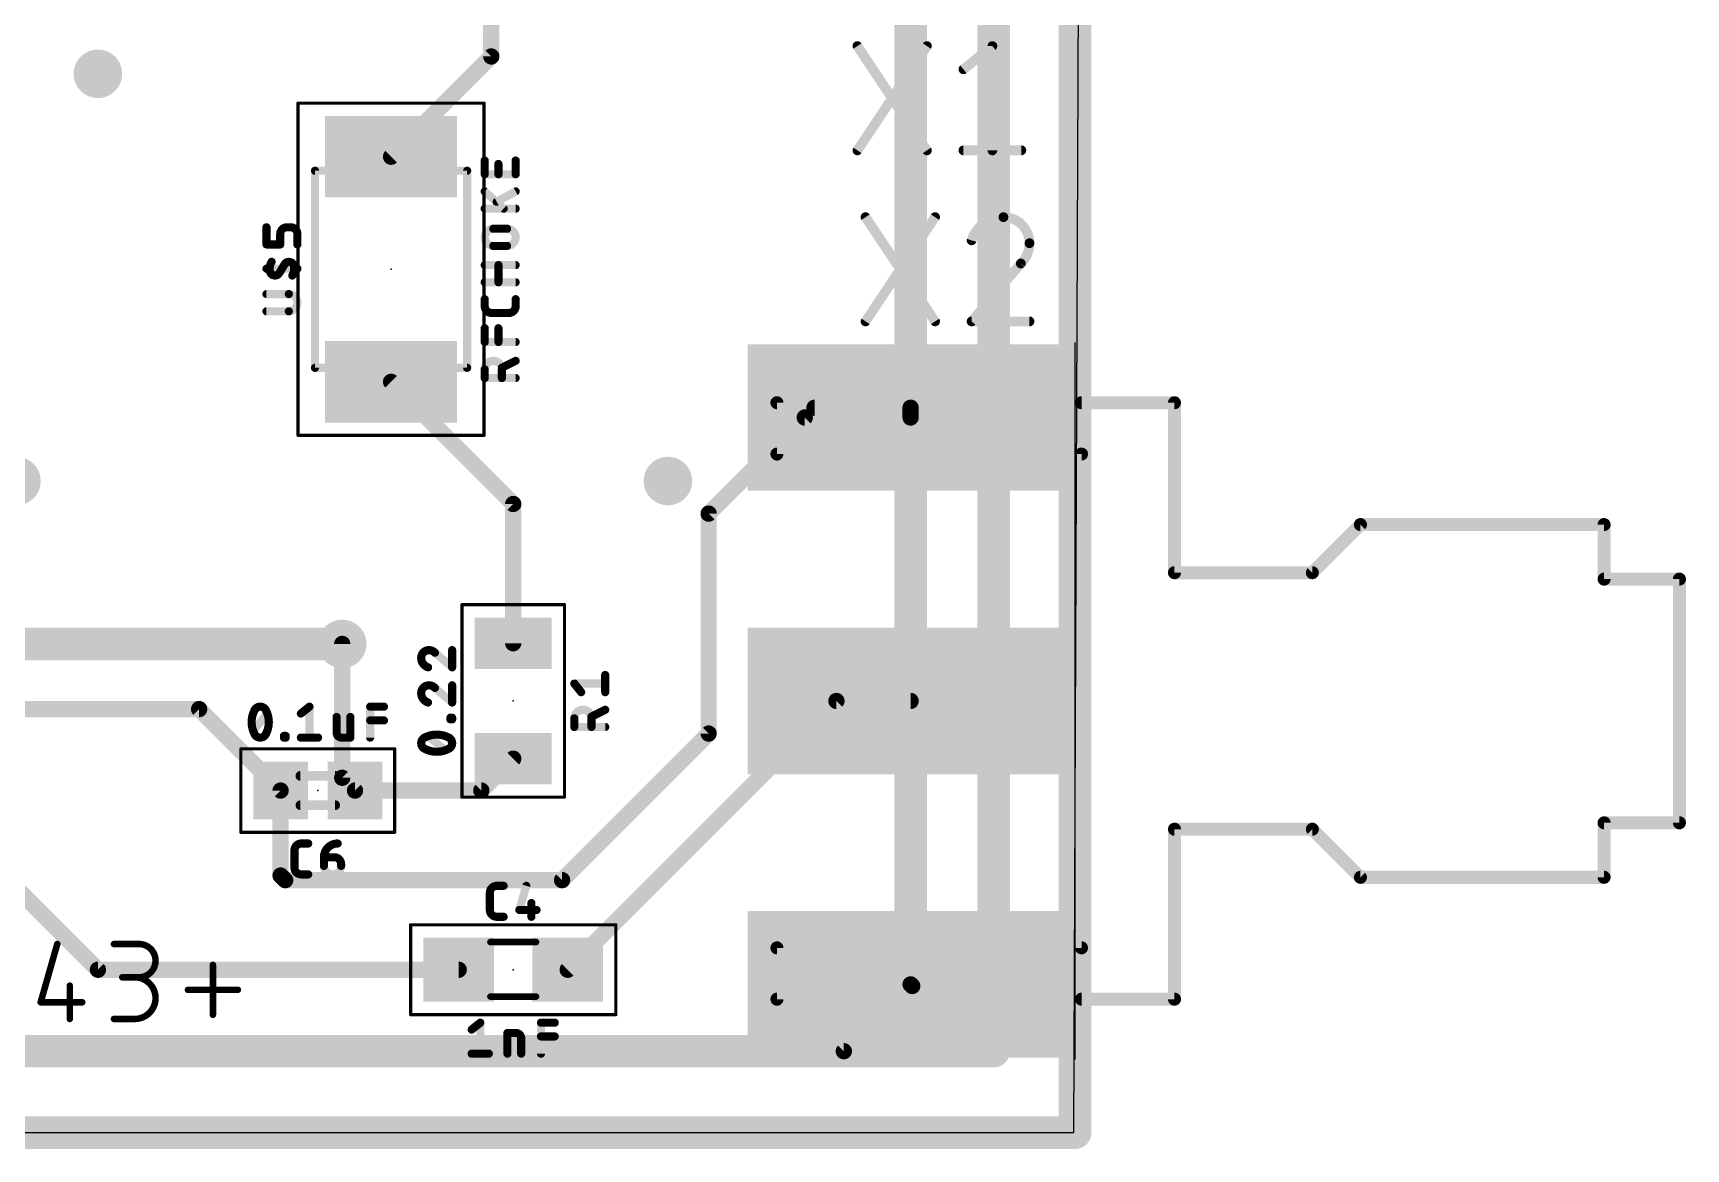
# Model space of a CAD drawing. Extents: x -0.3 to 56.5, y 1 to 31.
# Drawn here: x 30.74 to 56.52, y 1.02 to 18.42 of the extents above; entities that cross this region are included whole.
import ezdxf

# ---------------------------------------------------------------- set-up
doc = ezdxf.new("R2010")
doc.units = 0
for name, color, linetype in [('1', 12, 'CONTINUOUS'), ('16', 132, 'CONTINUOUS'), ('18', 110, 'CONTINUOUS'), ('20', 31, 'CONTINUOUS'), ('21', 253, 'CONTINUOUS'), ('23', 53, 'CONTINUOUS'), ('25', 253, 'CONTINUOUS'), ('27', 253, 'CONTINUOUS'), ('39', 12, 'CONTINUOUS'), ('51', 253, 'CONTINUOUS')]:
    doc.layers.add(name, color=color, linetype=linetype)

# ---------------------------------------------------------------- blocks, each defined once
blk = doc.blocks.new('RECT')
blk.add_solid([(-0.5, -0.5), (0.5, -0.5), (-0.5, 0.5), (0.5, 0.5)])
blk = doc.blocks.new('ROUNDV')
at = {"const_width": 0.5}
blk.add_lwpolyline([(0, -0.25, 1), (0, 0.25, 1), (0, -0.25)], format="xyb", dxfattribs=at)

msp = doc.modelspace()

# ---------------------------------------------------------------- linework, layer by layer
at = {"layer": '1'}
for points, const_width in [([(46.99, 30.48), (46.99, 1.27)], 0.508), ([(37.885, 22.352), (37.885, 18.05)], 0.254), ([(44.4246, 19.7104), (44.4246, 12.4206)], 0.508), ([(37.885, 18.05), (36.322, 16.487)], 0.254), ([(36.322, 12.977), (38.227, 11.072)], 0.254), ([(42.926, 12.573), (44.4246, 12.573)], 0.254), ([(44.4246, 12.573), (44.4246, 12.4206)], 0.254), ([(42.7736, 12.4206), (41.275, 10.922)], 0.254), ([(44.4246, 12.4206), (42.7736, 12.4206)], 0.254), ([(38.227, 11.072), (38.227, 8.901)], 0.254), ([(41.275, 10.922), (41.275, 7.493)], 0.254), ([(35.56, 6.803), (35.56, 8.89)], 0.254), ([(27.051, 7.874), (33.329, 7.874)], 0.254), ([(33.329, 7.874), (34.599, 6.604)], 0.254), ([(39.077, 3.81), (43.268, 8.001)], 0.254), ([(43.268, 8.001), (44.4246, 8.001)], 0.254), ([(38.989, 5.207), (41.275, 7.493)], 0.254), ([(38.227, 7.101), (37.73, 6.604)], 0.254), ([(31.75, 3.81), (28.641, 6.919)], 0.254), ([(34.599, 6.604), (34.599, 5.279)], 0.254), ([(35.759, 6.604), (35.56, 6.803)], 0.254), ([(37.73, 6.604), (35.759, 6.604)], 0.254), ([(34.599, 5.279), (34.671, 5.207)], 0.254), ([(34.671, 5.207), (38.989, 5.207)], 0.254), ([(37.377, 3.81), (31.75, 3.81)], 0.254), ([(44.4246, 3.5814), (43.3832, 2.54)], 0.254), ([(44.45, 3.556), (44.4246, 3.5814)], 0.254), ([(43.3832, 2.54), (29.641, 2.54)], 0.254), ([(46.99, 1.27), (0, 1.27)], 0.508)]:
    msp.add_lwpolyline(points, dxfattribs=dict(at, const_width=const_width))
for points, const_width in [([(37.8215, 18.05, 1), (37.9485, 18.05)], 0.127), ([(37.9299, 18.0051, 1), (37.8401, 18.0949)], 0.127), ([(36.2771, 16.5319, 1), (36.3669, 16.4421)], 0.127), ([(36.3669, 13.0219, 1), (36.2771, 12.9321)], 0.127), ([(42.926, 12.6365, 1), (42.926, 12.5095)], 0.127), ([(44.4881, 12.573, 1), (44.3611, 12.573)], 0.127), ([(44.4246, 12.5095, 1), (44.4246, 12.6365)], 0.127), ([(42.7736, 12.4841, 1), (42.7736, 12.3571)], 0.127), ([(42.8185, 12.3757, 1), (42.7287, 12.4655)], 0.127), ([(44.2976, 12.4206, 1), (44.5516, 12.4206)], 0.254), ([(44.3611, 12.4206, 1), (44.4881, 12.4206)], 0.127), ([(44.4246, 12.3571, 1), (44.4246, 12.4841)], 0.127), ([(38.2905, 11.072, 1), (38.1635, 11.072)], 0.127), ([(38.1821, 11.0271, 1), (38.2719, 11.1169)], 0.127), ([(41.3385, 10.922, 1), (41.2115, 10.922)], 0.127), ([(41.2301, 10.9669, 1), (41.3199, 10.8771)], 0.127), ([(35.6235, 8.89, 1), (35.4965, 8.89)], 0.127), ([(38.1635, 8.901, 1), (38.2905, 8.901)], 0.127), ([(33.3739, 7.9189, 1), (33.2841, 7.8291)], 0.127), ([(33.329, 7.8105, 1), (33.329, 7.9375)], 0.127), ([(43.268, 8.0645, 1), (43.268, 7.9375)], 0.127), ([(43.3129, 7.9561, 1), (43.2231, 8.0459)], 0.127), ([(44.4246, 7.9375, 1), (44.4246, 8.0645)], 0.127), ([(41.2115, 7.493, 1), (41.3385, 7.493)], 0.127), ([(41.3199, 7.4481, 1), (41.2301, 7.5379)], 0.127), ([(38.2719, 7.0561, 1), (38.1821, 7.1459)], 0.127), ([(34.6625, 6.604, 1), (34.5355, 6.604)], 0.127), ([(34.5541, 6.5591, 1), (34.6439, 6.6489)], 0.127), ([(35.6049, 6.8479, 1), (35.5151, 6.7581)], 0.127), ([(35.4965, 6.803, 1), (35.6235, 6.803)], 0.127), ([(35.759, 6.6675, 1), (35.759, 6.5405)], 0.127), ([(35.7141, 6.5591, 1), (35.8039, 6.6489)], 0.127), ([(37.6851, 6.6489, 1), (37.7749, 6.5591)], 0.127), ([(37.73, 6.5405, 1), (37.73, 6.6675)], 0.127), ([(34.6439, 5.3239, 1), (34.5541, 5.2341)], 0.127), ([(34.5355, 5.279, 1), (34.6625, 5.279)], 0.127), ([(34.671, 5.2705, 1), (34.671, 5.1435)], 0.127), ([(34.6261, 5.1621, 1), (34.7159, 5.2519)], 0.127), ([(38.9441, 5.2519, 1), (39.0339, 5.1621)], 0.127), ([(38.989, 5.1435, 1), (38.989, 5.2705)], 0.127), ([(31.75, 3.8735, 1), (31.75, 3.7465)], 0.127), ([(31.7051, 3.7651, 1), (31.7949, 3.8549)], 0.127), ([(37.377, 3.7465, 1), (37.377, 3.8735)], 0.127), ([(39.0321, 3.8549, 1), (39.1219, 3.7651)], 0.127), ([(44.4695, 3.6263, 1), (44.3797, 3.5365)], 0.127), ([(44.4695, 3.5365, 1), (44.3797, 3.6263)], 0.127), ([(44.4051, 3.5111, 1), (44.4949, 3.6009)], 0.127), ([(43.3383, 2.5849, 1), (43.4281, 2.4951)], 0.127), ([(43.3832, 2.4765, 1), (43.3832, 2.6035)], 0.127), ([(46.863, 1.27, 1), (47.117, 1.27)], 0.254), ([(46.99, 1.143, 1), (46.99, 1.397)], 0.254)]:
    msp.add_lwpolyline(points, format="xyb", dxfattribs=dict(at, const_width=const_width))
at = {"layer": '16', "const_width": 0.508}
for points in [[(45.72, 30.48), (45.72, 2.54)], [(44.4246, 19.7104), (44.4246, 12.4206)], [(44.4246, 12.4206), (44.4246, 3.5814)], [(25.4, 8.89), (35.56, 8.89)], [(45.72, 2.54), (1.27, 2.54)]]:
    msp.add_lwpolyline(points, dxfattribs=at)
at = {"layer": '16', "const_width": 0.254}
for points in [[(44.5516, 12.4206, 1), (44.2976, 12.4206)], [(44.2976, 12.4206, 1), (44.5516, 12.4206)], [(35.56, 8.763, 1), (35.56, 9.017)], [(44.2976, 3.5814, 1), (44.5516, 3.5814)], [(45.593, 2.54, 1), (45.847, 2.54)], [(45.72, 2.413, 1), (45.72, 2.667)]]:
    msp.add_lwpolyline(points, format="xyb", dxfattribs=at)
at = {"layer": '20'}
for p, q in [((46.97, 1.27), (47.097, 31.039)), ((46.99, 2.413), (46.99, 13.589)), ((0, 1.27), (46.97, 1.27))]:
    msp.add_line(p, q, dxfattribs=at)
at = {"layer": '21', "const_width": 0.2032}
for points in [[(47.09, 12.651), (48.54, 12.651)], [(48.54, 12.651), (48.54, 10.001)], [(47.09, 11.851), (47.09, 4.151)], [(50.69, 10.001), (51.44, 10.751)], [(51.44, 10.751), (55.24, 10.751)], [(55.24, 10.751), (55.24, 9.901)], [(48.54, 10.001), (50.69, 10.001)], [(55.24, 9.901), (56.415, 9.901)], [(56.415, 9.901), (56.415, 6.101)], [(56.415, 6.101), (55.24, 6.101)], [(55.24, 6.101), (55.24, 5.251)], [(50.69, 6.001), (48.54, 6.001)], [(48.54, 6.001), (48.54, 3.351)], [(51.44, 5.251), (50.69, 6.001)], [(55.24, 5.251), (51.44, 5.251)], [(48.54, 3.351), (47.09, 3.351)]]:
    msp.add_lwpolyline(points, dxfattribs=at)
at = {"layer": '21', "const_width": 0.1016}
for points in [[(47.09, 12.7018, 1), (47.09, 12.6002)], [(48.5908, 12.651, 1), (48.4892, 12.651)], [(48.54, 12.6002, 1), (48.54, 12.7018)], [(47.1408, 11.851, 1), (47.0392, 11.851)], [(51.44, 10.8018, 1), (51.44, 10.7002)], [(51.4759, 10.7151, 1), (51.4041, 10.7869)], [(55.2908, 10.751, 1), (55.1892, 10.751)], [(55.24, 10.7002, 1), (55.24, 10.8018)], [(48.54, 10.0518, 1), (48.54, 9.9502)], [(50.6541, 10.0369, 1), (50.7259, 9.9651)], [(50.69, 9.9502, 1), (50.69, 10.0518)], [(48.4892, 10.001, 1), (48.5908, 10.001)], [(55.24, 9.9518, 1), (55.24, 9.8502)], [(55.1892, 9.901, 1), (55.2908, 9.901)], [(56.4658, 9.901, 1), (56.3642, 9.901)], [(56.415, 9.8502, 1), (56.415, 9.9518)], [(55.24, 6.1518, 1), (55.24, 6.0502)], [(55.2908, 6.101, 1), (55.1892, 6.101)], [(56.415, 6.0502, 1), (56.415, 6.1518)], [(48.54, 6.0518, 1), (48.54, 5.9502)], [(48.5908, 6.001, 1), (48.4892, 6.001)], [(50.7259, 6.0369, 1), (50.6541, 5.9651)], [(50.69, 5.9502, 1), (50.69, 6.0518)], [(56.3642, 6.101, 1), (56.4658, 6.101)], [(51.44, 5.3018, 1), (51.44, 5.2002)], [(51.4041, 5.2151, 1), (51.4759, 5.2869)], [(55.1892, 5.251, 1), (55.2908, 5.251)], [(55.24, 5.2002, 1), (55.24, 5.3018)], [(47.0392, 4.151, 1), (47.1408, 4.151)], [(47.09, 3.4018, 1), (47.09, 3.3002)], [(48.4892, 3.351, 1), (48.5908, 3.351)], [(48.54, 3.3002, 1), (48.54, 3.4018)]]:
    msp.add_lwpolyline(points, format="xyb", dxfattribs=at)
at = {"layer": '23'}
for p in [(36.322, 14.732), (38.227, 8.001), (46.99, 8.001), (35.179, 6.604), (38.227, 3.81)]:
    msp.add_point(p, dxfattribs=at)
at = {"layer": '25'}
for points, const_width in [([(43.5953, 16.5862), (44.679, 18.2118)], 0.1524), ([(43.5953, 18.2118), (44.679, 16.5862)], 0.1524), ([(45.2487, 17.8506), (45.7002, 18.2118)], 0.1524), ([(45.7002, 18.2118), (45.7002, 16.5862)], 0.1524), ([(45.2487, 16.5862), (46.1518, 16.5862)], 0.1524), ([(43.7223, 13.9192), (44.806, 15.5448)], 0.1524), ([(43.7223, 15.5448), (44.806, 13.9192)], 0.1524), ([(34.3789, 15.1192), (34.3789, 15.3873)], 0.127), ([(34.5934, 15.28), (34.5934, 15.1192)], 0.127), ([(34.7543, 15.3873), (34.7006, 15.3873)], 0.127), ([(34.8615, 15.1192), (34.8615, 15.28)], 0.127), ([(34.5934, 15.1192), (34.3789, 15.1192)], 0.127), ([(34.8615, 14.7411), (34.3789, 14.7411)], 0.127), ([(34.6202, 14.7411), (34.58, 14.6741)], 0.127), ([(34.6202, 14.7411), (34.6604, 14.8082)], 0.127), ([(46.1433, 14.8223), (45.3757, 13.9192)], 0.1524), ([(34.7274, 14.3449), (34.3789, 14.3449)], 0.127), ([(34.3789, 14.0767), (34.7274, 14.0767)], 0.127), ([(45.3757, 13.9192), (46.2788, 13.9192)], 0.1524), ([(39.2867, 8.1381), (39.1795, 8.2721)], 0.127), ([(39.1795, 8.2721), (39.6621, 8.2721)], 0.127), ([(39.6621, 8.1381), (39.6621, 8.4062)], 0.127), ([(39.1795, 7.5958), (39.1795, 7.7299)], 0.127), ([(39.6621, 7.8639), (39.4476, 7.7567)], 0.127), ([(39.4476, 7.7299), (39.4476, 7.5958)], 0.127), ([(39.6621, 7.5958), (39.1795, 7.5958)], 0.127), ([(34.8149, 5.4031), (34.8149, 5.6713)], 0.127), ([(34.9222, 5.7785), (35.0294, 5.7785)], 0.127), ([(35.275, 5.564), (35.4358, 5.564)], 0.127), ([(35.275, 5.43), (35.275, 5.564)], 0.127), ([(35.5431, 5.4568), (35.5431, 5.43)], 0.127), ([(35.0294, 5.2959), (34.9222, 5.2959)], 0.127), ([(37.9702, 5.1181), (38.0774, 5.1181)], 0.127), ([(38.4302, 5.1181), (38.323, 4.7427)], 0.127), ([(37.8629, 4.7427), (37.8629, 5.0109)], 0.127), ([(38.5107, 4.85), (38.5107, 4.6355)], 0.127), ([(38.0774, 4.6355), (37.9702, 4.6355)], 0.127), ([(38.323, 4.7427), (38.5911, 4.7427)], 0.127)]:
    msp.add_lwpolyline(points, dxfattribs=dict(at, const_width=const_width))
for points, const_width in [([(43.627, 18.2329, 1), (43.5636, 18.1907)], 0.0762), ([(44.7107, 18.1907, 1), (44.6473, 18.2329)], 0.0762), ([(45.7383, 18.2118, 1), (45.6621, 18.2118)], 0.0762), ([(45.724, 18.182, 1), (45.6764, 18.2416)], 0.0762), ([(45.2249, 17.8803, 1), (45.2725, 17.8208)], 0.0762), ([(43.5636, 16.6073, 1), (43.627, 16.5651)], 0.0762), ([(44.6473, 16.5651, 1), (44.7107, 16.6073)], 0.0762), ([(45.2487, 16.6243, 1), (45.2487, 16.5481)], 0.0762), ([(45.6621, 16.5862, 1), (45.7383, 16.5862)], 0.0762), ([(46.1518, 16.5481, 1), (46.1518, 16.6243)], 0.0762), ([(43.754, 15.5659, 1), (43.6906, 15.5237)], 0.0762), ([(44.8377, 15.5237, 1), (44.7743, 15.5659)], 0.0762), ([(45.8724, 15.5448, 0.3252), (45.3757, 15.1836)], 0.1524), ([(46.2788, 15.1384, 0.4142), (45.8724, 15.5448)], 0.1524), ([(45.8724, 15.5829, 1), (45.8724, 15.5067)], 0.0762), ([(45.8724, 15.5067, 1), (45.8724, 15.5829)], 0.0762), ([(34.4107, 15.3873, 1), (34.3471, 15.3873)], 0.0635), ([(34.6251, 15.28, 1), (34.5616, 15.28)], 0.0635), ([(34.5616, 15.28, 1), (34.6251, 15.28)], 0.0635), ([(34.7006, 15.3873, 0.4142), (34.5934, 15.28)], 0.127), ([(34.7006, 15.419, 1), (34.7006, 15.3555)], 0.0635), ([(34.7006, 15.3555, 1), (34.7006, 15.419)], 0.0635), ([(34.8615, 15.28, 0.4142), (34.7543, 15.3873)], 0.127), ([(34.7543, 15.419, 1), (34.7543, 15.3555)], 0.0635), ([(34.7543, 15.3555, 1), (34.7543, 15.419)], 0.0635), ([(34.8933, 15.28, 1), (34.8297, 15.28)], 0.0635), ([(34.8297, 15.28, 1), (34.8933, 15.28)], 0.0635), ([(45.3394, 15.1953, 1), (45.4119, 15.1718)], 0.0762), ([(46.1433, 14.8223, 0.2053), (46.2788, 15.1384)], 0.1524), ([(46.3169, 15.1384, 1), (46.2407, 15.1384)], 0.0762), ([(34.3471, 15.1192, 1), (34.4107, 15.1192)], 0.0635), ([(34.3789, 15.1509, 1), (34.3789, 15.0874)], 0.0635), ([(34.5616, 15.1192, 1), (34.6251, 15.1192)], 0.0635), ([(34.5934, 15.0874, 1), (34.5934, 15.1509)], 0.0635), ([(34.8297, 15.1192, 1), (34.8933, 15.1192)], 0.0635), ([(46.2407, 15.1384, 1), (46.3169, 15.1384)], 0.0762), ([(34.3789, 14.7729, 1), (34.3789, 14.7094)], 0.0635), ([(34.4593, 14.8484, 0.1823), (34.4325, 14.7009)], 0.127), ([(34.4325, 14.7009, 0.6917), (34.58, 14.6741)], 0.127), ([(34.4638, 14.7066, 1), (34.4013, 14.6952)], 0.0635), ([(34.4013, 14.6952, 1), (34.4638, 14.7066)], 0.0635), ([(34.4866, 14.8321, 1), (34.4321, 14.8647)], 0.0635), ([(34.5528, 14.6905, 1), (34.6072, 14.6578)], 0.0635), ([(34.6072, 14.6578, 1), (34.5528, 14.6905)], 0.0635), ([(34.593, 14.7575, 1), (34.6474, 14.7248)], 0.0635), ([(34.6474, 14.7248, 1), (34.593, 14.7575)], 0.0635), ([(34.8079, 14.7814, 0.6917), (34.6604, 14.8082)], 0.127), ([(34.6332, 14.8245, 1), (34.6876, 14.7918)], 0.0635), ([(34.6876, 14.7918, 1), (34.6332, 14.8245)], 0.0635), ([(34.7811, 14.6339, 0.1822), (34.8079, 14.7814)], 0.127), ([(34.8391, 14.7871, 1), (34.7766, 14.7757)], 0.0635), ([(34.7766, 14.7757, 1), (34.8391, 14.7871)], 0.0635), ([(34.8615, 14.7094, 1), (34.8615, 14.7729)], 0.0635), ([(46.1171, 14.8499, 1), (46.1696, 14.7947)], 0.0762), ([(46.1724, 14.7976, 1), (46.1143, 14.847)], 0.0762), ([(34.7538, 14.6502, 1), (34.8083, 14.6176)], 0.0635), ([(34.3789, 14.3766, 1), (34.3789, 14.3131)], 0.0635), ([(34.7274, 14.0767, 1), (34.7274, 14.3449)], 0.127), ([(34.7274, 14.3766, 1), (34.7274, 14.3131)], 0.0635), ([(34.7274, 14.3131, 1), (34.7274, 14.3766)], 0.0635), ([(34.3789, 14.1085, 1), (34.3789, 14.045)], 0.0635), ([(34.7274, 14.1085, 1), (34.7274, 14.045)], 0.0635), ([(34.7274, 14.045, 1), (34.7274, 14.1085)], 0.0635), ([(43.6906, 13.9403, 1), (43.754, 13.8981)], 0.0762), ([(44.7743, 13.8981, 1), (44.8377, 13.9403)], 0.0762), ([(45.3757, 13.9573, 1), (45.3757, 13.8811)], 0.0762), ([(45.3467, 13.9439, 1), (45.4047, 13.8945)], 0.0762), ([(46.2788, 13.8811, 1), (46.2788, 13.9573)], 0.0762), ([(39.2043, 8.292, 1), (39.1547, 8.2523)], 0.0635), ([(39.1795, 8.3039, 1), (39.1795, 8.2404)], 0.0635), ([(39.6939, 8.4062, 1), (39.6303, 8.4062)], 0.0635), ([(39.6621, 8.2404, 1), (39.6621, 8.3039)], 0.0635), ([(39.262, 8.1182, 1), (39.3115, 8.1579)], 0.0635), ([(39.6303, 8.1381, 1), (39.6939, 8.1381)], 0.0635), ([(39.4476, 7.7299, 1), (39.1795, 7.7299)], 0.127), ([(39.2113, 7.7299, 1), (39.1478, 7.7299)], 0.0635), ([(39.1478, 7.7299, 1), (39.2113, 7.7299)], 0.0635), ([(39.4334, 7.7851, 1), (39.4618, 7.7283)], 0.0635), ([(39.4794, 7.7299, 1), (39.4159, 7.7299)], 0.0635), ([(39.4159, 7.7299, 1), (39.4794, 7.7299)], 0.0635), ([(39.6763, 7.8355, 1), (39.6479, 7.8923)], 0.0635), ([(39.1795, 7.6276, 1), (39.1795, 7.5641)], 0.0635), ([(39.1478, 7.5958, 1), (39.2113, 7.5958)], 0.0635), ([(39.4159, 7.5958, 1), (39.4794, 7.5958)], 0.0635), ([(39.6621, 7.5641, 1), (39.6621, 7.6276)], 0.0635), ([(34.9222, 5.7785, 0.4142), (34.8149, 5.6713)], 0.127), ([(34.8467, 5.6713, 1), (34.7832, 5.6713)], 0.0635), ([(34.7832, 5.6713, 1), (34.8467, 5.6713)], 0.0635), ([(34.9222, 5.8102, 1), (34.9222, 5.7468)], 0.0635), ([(34.9222, 5.7468, 1), (34.9222, 5.8102)], 0.0635), ([(35.0294, 5.7468, 1), (35.0294, 5.8102)], 0.0635), ([(35.4895, 5.7785, 0.4142), (35.275, 5.564)], 0.127), ([(35.4895, 5.7468, 1), (35.4895, 5.8102)], 0.0635), ([(34.8149, 5.4031, 0.4142), (34.9222, 5.2959)], 0.127), ([(34.8467, 5.4031, 1), (34.7832, 5.4031)], 0.0635), ([(34.7832, 5.4031, 1), (34.8467, 5.4031)], 0.0635), ([(35.3067, 5.564, 1), (35.2432, 5.564)], 0.0635), ([(35.2432, 5.564, 1), (35.3067, 5.564)], 0.0635), ([(35.3067, 5.43, 1), (35.2432, 5.43)], 0.0635), ([(35.2432, 5.43, 1), (35.3067, 5.43)], 0.0635), ([(35.275, 5.5958, 1), (35.275, 5.5323)], 0.0635), ([(35.275, 5.43, 1), (35.5431, 5.43)], 0.127), ([(35.5431, 5.4568, 0.4142), (35.4358, 5.564)], 0.127), ([(35.4358, 5.5958, 1), (35.4358, 5.5323)], 0.0635), ([(35.4358, 5.5323, 1), (35.4358, 5.5958)], 0.0635), ([(35.5748, 5.4568, 1), (35.5113, 5.4568)], 0.0635), ([(35.5748, 5.43, 1), (35.5113, 5.43)], 0.0635), ([(35.5113, 5.4568, 1), (35.5748, 5.4568)], 0.0635), ([(35.5113, 5.43, 1), (35.5748, 5.43)], 0.0635), ([(34.9222, 5.3277, 1), (34.9222, 5.2642)], 0.0635), ([(34.9222, 5.2642, 1), (34.9222, 5.3277)], 0.0635), ([(35.0294, 5.2642, 1), (35.0294, 5.3277)], 0.0635), ([(37.9702, 5.1181, 0.4142), (37.8629, 5.0109)], 0.127), ([(37.9702, 5.1498, 1), (37.9702, 5.0864)], 0.0635), ([(37.9702, 5.0864, 1), (37.9702, 5.1498)], 0.0635), ([(38.0774, 5.0864, 1), (38.0774, 5.1498)], 0.0635), ([(38.4608, 5.1094, 1), (38.3997, 5.1268)], 0.0635), ([(37.8947, 5.0109, 1), (37.8312, 5.0109)], 0.0635), ([(37.8312, 5.0109, 1), (37.8947, 5.0109)], 0.0635), ([(38.5424, 4.85, 1), (38.4789, 4.85)], 0.0635), ([(37.8629, 4.7427, 0.4142), (37.9702, 4.6355)], 0.127), ([(37.8947, 4.7427, 1), (37.8312, 4.7427)], 0.0635), ([(37.8312, 4.7427, 1), (37.8947, 4.7427)], 0.0635), ([(37.9702, 4.6673, 1), (37.9702, 4.6038)], 0.0635), ([(37.9702, 4.6038, 1), (37.9702, 4.6673)], 0.0635), ([(38.0774, 4.6038, 1), (38.0774, 4.6673)], 0.0635), ([(38.323, 4.7745, 1), (38.323, 4.711)], 0.0635), ([(38.2925, 4.7515, 1), (38.3535, 4.734)], 0.0635), ([(38.4789, 4.6355, 1), (38.5424, 4.6355)], 0.0635), ([(38.5911, 4.711, 1), (38.5911, 4.7745)], 0.0635)]:
    msp.add_lwpolyline(points, format="xyb", dxfattribs=dict(at, const_width=const_width))
at = {"layer": '27'}
for points, const_width in [([(37.8143, 16.4281, 1), (37.7507, 16.4281)], 0.0635), ([(37.7507, 16.2136, 1), (37.8143, 16.2136)], 0.0635), ([(37.7825, 16.2453, 1), (37.7825, 16.1818)], 0.0635), ([(38.0287, 16.3745, 1), (37.9652, 16.3745)], 0.0635), ([(37.9652, 16.2136, 1), (38.0287, 16.2136)], 0.0635), ([(38.2969, 16.4281, 1), (38.2334, 16.4281)], 0.0635), ([(38.2334, 16.2136, 1), (38.2969, 16.2136)], 0.0635), ([(38.2651, 16.1818, 1), (38.2651, 16.2453)], 0.0635), ([(37.8039, 15.9693, 1), (37.7611, 15.9223)], 0.0635), ([(38.2803, 15.9179, 1), (38.2499, 15.9736)], 0.0635), ([(37.7825, 15.7094, 1), (37.7825, 15.6459)], 0.0635), ([(37.955, 15.8128, 1), (37.9854, 15.757)], 0.0635), ([(38.0561, 15.6542, 1), (38.0988, 15.7011)], 0.0635), ([(38.2651, 15.6459, 1), (38.2651, 15.7094)], 0.0635), ([(37.9166, 15.3642, 1), (37.9166, 15.0961)], 0.127), ([(37.9166, 15.3959, 1), (37.9166, 15.3324)], 0.0635), ([(37.9166, 15.3324, 1), (37.9166, 15.3959)], 0.0635), ([(38.131, 15.0961, 1), (38.131, 15.3642)], 0.127), ([(38.131, 15.3959, 1), (38.131, 15.3324)], 0.0635), ([(38.131, 15.3324, 1), (38.131, 15.3959)], 0.0635), ([(37.9166, 15.1278, 1), (37.9166, 15.0643)], 0.0635), ([(37.9166, 15.0643, 1), (37.9166, 15.1278)], 0.0635), ([(38.131, 15.1278, 1), (38.131, 15.0643)], 0.0635), ([(38.131, 15.0643, 1), (38.131, 15.1278)], 0.0635), ([(37.7825, 14.829, 1), (37.7825, 14.7655)], 0.0635), ([(38.0287, 14.7973, 1), (37.9652, 14.7973)], 0.0635), ([(38.2651, 14.7655, 1), (38.2651, 14.829)], 0.0635), ([(37.7825, 14.5609, 1), (37.7825, 14.4974)], 0.0635), ([(37.9652, 14.5292, 1), (38.0287, 14.5292)], 0.0635), ([(38.2651, 14.4974, 1), (38.2651, 14.5609)], 0.0635), ([(37.8143, 14.2653, 1), (37.7507, 14.2653)], 0.0635), ([(37.8142, 14.158, 1), (37.7507, 14.158)], 0.0635), ([(37.7507, 14.158, 1), (37.8143, 14.158)], 0.0635), ([(37.7825, 14.158, 0.4142), (37.8897, 14.0508)], 0.127), ([(38.1579, 14.0508, 0.4142), (38.2651, 14.158)], 0.127), ([(38.2969, 14.2653, 1), (38.2334, 14.2653)], 0.0635), ([(38.2969, 14.158, 1), (38.2334, 14.158)], 0.0635), ([(38.2334, 14.158, 1), (38.2969, 14.158)], 0.0635), ([(37.8897, 14.0825, 1), (37.8897, 14.019)], 0.0635), ([(37.8897, 14.019, 1), (37.8897, 14.0825)], 0.0635), ([(38.1579, 14.0825, 1), (38.1579, 14.019)], 0.0635), ([(38.1579, 14.019, 1), (38.1579, 14.0825)], 0.0635), ([(37.8143, 13.8129, 1), (37.7507, 13.8129)], 0.0635), ([(38.0287, 13.8129, 1), (37.9652, 13.8129)], 0.0635), ([(37.7507, 13.5984, 1), (37.8143, 13.5984)], 0.0635), ([(37.7825, 13.6302, 1), (37.7825, 13.5667)], 0.0635), ([(37.9652, 13.5984, 1), (38.0287, 13.5984)], 0.0635), ([(38.2651, 13.5667, 1), (38.2651, 13.6302)], 0.0635), ([(37.8143, 13.17, 1), (37.7507, 13.17)], 0.0635), ([(37.7507, 13.17, 1), (37.8143, 13.17)], 0.0635), ([(38.0506, 13.17, 1), (37.7825, 13.17)], 0.127), ([(38.0364, 13.2252, 1), (38.0648, 13.1684)], 0.0635), ([(38.0824, 13.17, 1), (38.0189, 13.17)], 0.0635), ([(38.0189, 13.17, 1), (38.0824, 13.17)], 0.0635), ([(38.2793, 13.2756, 1), (38.2509, 13.3324)], 0.0635), ([(37.7507, 13.0359, 1), (37.8143, 13.0359)], 0.0635), ([(37.7825, 13.0677, 1), (37.7825, 13.0042)], 0.0635), ([(38.0189, 13.0359, 1), (38.0824, 13.0359)], 0.0635), ([(38.2651, 13.0042, 1), (38.2651, 13.0677)], 0.0635), ([(36.9126, 8.7934, 0.4142), (36.7919, 8.6728)], 0.127), ([(36.9126, 8.8252, 1), (36.9126, 8.7617)], 0.0635), ([(37.0064, 8.7532, 0.2053), (36.9126, 8.7934)], 0.127), ([(36.9126, 8.7617, 1), (36.9126, 8.8252)], 0.0635), ([(37.027, 8.7774, 1), (36.9858, 8.729)], 0.0635), ([(36.9834, 8.7313, 1), (37.0294, 8.7751)], 0.0635), ([(37.3063, 8.7934, 1), (37.2428, 8.7934)], 0.0635), ([(36.7601, 8.6728, 1), (36.8236, 8.6728)], 0.0635), ([(36.7919, 8.6728, 0.3252), (36.8991, 8.5253)], 0.127), ([(36.8236, 8.6728, 1), (36.7602, 8.6728)], 0.0635), ([(36.8894, 8.4951, 1), (36.9089, 8.5555)], 0.0635), ([(37.2428, 8.5253, 1), (37.3063, 8.5253)], 0.0635), ([(37.2539, 8.5011, 1), (37.2951, 8.5495)], 0.0635), ([(36.9126, 8.2448, 0.4142), (36.7919, 8.1241)], 0.127), ([(37.0064, 8.2046, 0.2053), (36.9126, 8.2448)], 0.127), ([(36.9126, 8.2765, 1), (36.9126, 8.213)], 0.0635), ([(36.9126, 8.213, 1), (36.9126, 8.2765)], 0.0635), ([(37.027, 8.2288, 1), (36.9858, 8.1804)], 0.0635), ([(36.9834, 8.1827, 1), (37.0294, 8.2265)], 0.0635), ([(37.3063, 8.2448, 1), (37.2428, 8.2448)], 0.0635), ([(36.7601, 8.1241, 1), (36.8236, 8.1241)], 0.0635), ([(36.7919, 8.1241, 0.3252), (36.8991, 7.9767)], 0.127), ([(36.8236, 8.1241, 1), (36.7602, 8.1241)], 0.0635), ([(36.8894, 7.9465, 1), (36.9089, 8.0069)], 0.0635), ([(37.2428, 7.9767, 1), (37.3063, 7.9767)], 0.0635), ([(37.2539, 7.9525, 1), (37.2951, 8.0009)], 0.0635), ([(34.1875, 7.8451, 0.1139), (34.1472, 7.6708)], 0.127), ([(34.1472, 7.6708, 0.1139), (34.1875, 7.4965)], 0.127), ([(34.179, 7.6708, 1), (34.1155, 7.6708)], 0.0635), ([(34.1574, 7.8554, 1), (34.2175, 7.8348)], 0.0635), ([(34.2813, 7.9121, 0.3205), (34.1875, 7.8451)], 0.127), ([(34.216, 7.8312, 1), (34.1589, 7.859)], 0.0635), ([(34.3751, 7.8451, 0.3205), (34.2813, 7.9121)], 0.127), ([(34.2813, 7.9438, 1), (34.2813, 7.8804)], 0.0635), ([(34.2813, 7.8804, 1), (34.2813, 7.9438)], 0.0635), ([(34.4154, 7.6708, 0.1139), (34.3751, 7.8451)], 0.127), ([(34.4037, 7.859, 1), (34.3466, 7.8312)], 0.0635), ([(34.3751, 7.4965, 0.1139), (34.4154, 7.6708)], 0.127), ([(34.3451, 7.8348, 1), (34.4052, 7.8554)], 0.0635), ([(34.4133, 7.785, 1), (34.3638, 7.8247)], 0.0635), ([(34.4471, 7.6708, 1), (34.3836, 7.6708)], 0.0635), ([(34.8955, 7.8296, 1), (34.9352, 7.7801)], 0.0635), ([(35.0811, 7.9121, 1), (35.0176, 7.9121)], 0.0635), ([(35.0692, 7.8873, 1), (35.0295, 7.9369)], 0.0635), ([(35.5042, 7.7512, 1), (35.4407, 7.7512)], 0.0635), ([(35.7187, 7.7512, 1), (35.6552, 7.7512)], 0.0635), ([(36.028, 7.9121, 1), (35.9645, 7.9121)], 0.0635), ([(35.9963, 7.9439, 1), (35.9963, 7.8804)], 0.0635), ([(35.9963, 7.7294, 1), (35.9963, 7.6659)], 0.0635), ([(36.2108, 7.8804, 1), (36.2108, 7.9439)], 0.0635), ([(36.2108, 7.6659, 1), (36.2108, 7.7294)], 0.0635), ([(37.2794, 7.7401, 1), (37.2159, 7.7401)], 0.0635), ([(37.2159, 7.7133, 1), (37.2794, 7.7133)], 0.0635), ([(37.2477, 7.7718, 1), (37.2477, 7.7083)], 0.0635), ([(37.2477, 7.745, 1), (37.2477, 7.6815)], 0.0635), ([(37.3063, 7.7401, 1), (37.2428, 7.7401)], 0.0635), ([(37.2428, 7.7133, 1), (37.3063, 7.7133)], 0.0635), ([(37.2745, 7.7083, 1), (37.2745, 7.7718)], 0.0635), ([(37.2745, 7.6815, 1), (37.2745, 7.745)], 0.0635), ([(34.1155, 7.6708, 1), (34.179, 7.6708)], 0.0635), ([(34.1493, 7.5566, 1), (34.1988, 7.5169)], 0.0635), ([(34.2175, 7.5068, 1), (34.1574, 7.4862)], 0.0635), ([(34.1875, 7.4965, 0.3205), (34.2813, 7.4295)], 0.127), ([(34.1589, 7.4826, 1), (34.216, 7.5104)], 0.0635), ([(34.2813, 7.4295, 0.3205), (34.3751, 7.4965)], 0.127), ([(34.2813, 7.4612, 1), (34.2813, 7.3978)], 0.0635), ([(34.2813, 7.3978, 1), (34.2813, 7.4612)], 0.0635), ([(34.3466, 7.5104, 1), (34.4037, 7.4826)], 0.0635), ([(34.4052, 7.4862, 1), (34.3451, 7.5068)], 0.0635), ([(34.3836, 7.6708, 1), (34.4471, 7.6708)], 0.0635), ([(34.6519, 7.4881, 1), (34.6519, 7.4246)], 0.0635), ([(34.6837, 7.4563, 1), (34.6202, 7.4563)], 0.0635), ([(34.6519, 7.4612, 1), (34.6519, 7.3978)], 0.0635), ([(34.7105, 7.4563, 1), (34.647, 7.4563)], 0.0635), ([(34.6787, 7.4246, 1), (34.6787, 7.4881)], 0.0635), ([(34.6787, 7.3978, 1), (34.6787, 7.4612)], 0.0635), ([(34.9153, 7.4612, 1), (34.9153, 7.3978)], 0.0635), ([(35.1834, 7.3978, 1), (35.1834, 7.4612)], 0.0635), ([(35.5042, 7.5099, 1), (35.4407, 7.5099)], 0.0635), ([(35.4407, 7.5099, 1), (35.5042, 7.5099)], 0.0635), ([(35.4725, 7.5099, 0.4142), (35.5529, 7.4295)], 0.127), ([(35.5529, 7.4612, 1), (35.5529, 7.3978)], 0.0635), ([(35.5529, 7.3978, 1), (35.5529, 7.4612)], 0.0635), ([(35.687, 7.3978, 1), (35.687, 7.4612)], 0.0635), ([(36.8589, 7.4365, 0.3205), (36.7919, 7.3426)], 0.127), ([(37.0332, 7.4767, 0.1139), (36.8589, 7.4365)], 0.127), ([(36.845, 7.465, 1), (36.8728, 7.4079)], 0.0635), ([(36.8692, 7.4064, 1), (36.8486, 7.4665)], 0.0635), ([(36.919, 7.4747, 1), (36.8793, 7.4251)], 0.0635), ([(37.2075, 7.4365, 0.1139), (37.0332, 7.4767)], 0.127), ([(37.0332, 7.5084, 1), (37.0332, 7.4449)], 0.0635), ([(37.0332, 7.4449, 1), (37.0332, 7.5084)], 0.0635), ([(37.2745, 7.3426, 0.3205), (37.2075, 7.4365)], 0.127), ([(37.2178, 7.4665, 1), (37.1972, 7.4064)], 0.0635), ([(37.1936, 7.4079, 1), (37.2214, 7.465)], 0.0635), ([(34.6202, 7.4295, 1), (34.6837, 7.4295)], 0.0635), ([(34.647, 7.4295, 1), (34.7105, 7.4295)], 0.0635), ([(35.0176, 7.4295, 1), (35.0811, 7.4295)], 0.0635), ([(35.6552, 7.4295, 1), (35.7187, 7.4295)], 0.0635), ([(35.9645, 7.4295, 1), (36.028, 7.4295)], 0.0635), ([(36.7919, 7.3426, 0.3205), (36.8589, 7.2488)], 0.127), ([(36.8236, 7.3426, 1), (36.7602, 7.3426)], 0.0635), ([(36.7602, 7.3426, 1), (36.8236, 7.3426)], 0.0635), ([(36.8589, 7.2488, 0.1139), (37.0332, 7.2086)], 0.127), ([(36.8728, 7.2773, 1), (36.845, 7.2203)], 0.0635), ([(36.8486, 7.2188, 1), (36.8692, 7.2788)], 0.0635), ([(37.0332, 7.2086, 0.1139), (37.2075, 7.2488)], 0.127), ([(37.0332, 7.2403, 1), (37.0332, 7.1768)], 0.0635), ([(37.0332, 7.1768, 1), (37.0332, 7.2403)], 0.0635), ([(37.1474, 7.2106, 1), (37.1871, 7.2602)], 0.0635), ([(37.2075, 7.2488, 0.3205), (37.2745, 7.3426)], 0.127), ([(37.1972, 7.2788, 1), (37.2178, 7.2188)], 0.0635), ([(37.2214, 7.2203, 1), (37.1936, 7.2773)], 0.0635), ([(37.3062, 7.3426, 1), (37.2428, 7.3426)], 0.0635), ([(37.2428, 7.3426, 1), (37.3062, 7.3426)], 0.0635), ([(31.141, 4.2042, 1), (31.0922, 4.2182)], 0.0508), ([(31.9999, 4.2366, 1), (31.9999, 4.1858)], 0.0508), ([(32.3894, 3.6919, 1), (32.3894, 4.2112)], 0.1016), ([(32.3894, 4.2366, 1), (32.3894, 4.1858)], 0.0508), ([(32.3894, 4.1858, 1), (32.3894, 4.2366)], 0.0508), ([(33.5691, 3.8866, 1), (33.5183, 3.8866)], 0.0508), ([(31.3367, 3.5621, 1), (31.2859, 3.5621)], 0.0508), ([(32.1298, 3.7173, 1), (32.1298, 3.6665)], 0.0508), ([(32.3245, 3.0428, 1), (32.3245, 3.6919)], 0.1016), ([(32.3245, 3.7173, 1), (32.3245, 3.6665)], 0.0508), ([(32.3894, 3.7173, 1), (32.3894, 3.6665)], 0.0508), ([(32.3894, 3.6665, 1), (32.3894, 3.7173)], 0.0508), ([(30.857, 3.3278, 1), (30.857, 3.277)], 0.0508), ([(31.5061, 3.277, 1), (31.5061, 3.3278)], 0.0508), ([(33.1542, 3.5226, 1), (33.1542, 3.4718)], 0.0508), ([(33.9332, 3.4718, 1), (33.9332, 3.5226)], 0.0508), ([(30.8325, 3.3094, 1), (30.8814, 3.2955)], 0.0508), ([(31.9999, 3.0682, 1), (31.9999, 3.0174)], 0.0508), ([(32.3245, 3.0682, 1), (32.3245, 3.0174)], 0.0508), ([(32.3245, 3.0174, 1), (32.3245, 3.0682)], 0.0508), ([(33.5183, 3.1077, 1), (33.5691, 3.1077)], 0.0508), ([(31.2859, 3.0428, 1), (31.3367, 3.0428)], 0.0508), ([(37.5595, 2.902, 1), (37.5991, 2.8525)], 0.0635), ([(37.7451, 2.9845, 1), (37.6816, 2.9845)], 0.0635), ([(37.7332, 2.9597, 1), (37.6935, 3.0093)], 0.0635), ([(38.1682, 2.8236, 1), (38.1047, 2.8236)], 0.0635), ([(38.1364, 2.8554, 1), (38.1364, 2.7919)], 0.0635), ([(38.3509, 2.7432, 0.4142), (38.2705, 2.8236)], 0.127), ([(38.2705, 2.8554, 1), (38.2705, 2.7919)], 0.0635), ([(38.2705, 2.7919, 1), (38.2705, 2.8554)], 0.0635), ([(38.6602, 3.0163, 1), (38.6602, 2.9527)], 0.0635), ([(38.692, 2.9845, 1), (38.6285, 2.9845)], 0.0635), ([(38.8747, 2.9527, 1), (38.8747, 3.0163)], 0.0635), ([(38.3827, 2.7432, 1), (38.3192, 2.7432)], 0.0635), ([(38.3192, 2.7432, 1), (38.3827, 2.7432)], 0.0635), ([(38.6602, 2.8018, 1), (38.6602, 2.7383)], 0.0635), ([(38.8747, 2.7383, 1), (38.8747, 2.8018)], 0.0635), ([(37.5793, 2.5337, 1), (37.5793, 2.4701)], 0.0635), ([(37.6816, 2.5019, 1), (37.7451, 2.5019)], 0.0635), ([(37.8474, 2.4701, 1), (37.8474, 2.5337)], 0.0635), ([(38.1047, 2.5019, 1), (38.1682, 2.5019)], 0.0635), ([(38.3192, 2.5019, 1), (38.3827, 2.5019)], 0.0635), ([(38.6285, 2.5019, 1), (38.692, 2.5019)], 0.0635)]:
    msp.add_lwpolyline(points, format="xyb", dxfattribs=dict(at, const_width=const_width))
for points, const_width in [([(37.7825, 16.2136), (37.7825, 16.4281)], 0.127), ([(38.2651, 16.2136), (37.7825, 16.2136)], 0.127), ([(37.997, 16.2136), (37.997, 16.3745)], 0.127), ([(38.2651, 16.4281), (38.2651, 16.2136)], 0.127), ([(37.7825, 15.9458), (38.0774, 15.6777)], 0.127), ([(38.2651, 15.9458), (37.9702, 15.7849)], 0.127), ([(38.2651, 15.6777), (37.7825, 15.6777)], 0.127), ([(37.9166, 15.3642), (38.131, 15.3642)], 0.127), ([(38.131, 15.0961), (37.9166, 15.0961)], 0.127), ([(37.7825, 14.7973), (38.2651, 14.7973)], 0.127), ([(37.997, 14.5292), (37.997, 14.7973)], 0.127), ([(38.2651, 14.5292), (37.7825, 14.5292)], 0.127), ([(37.7825, 14.158), (37.7825, 14.2653)], 0.127), ([(38.2651, 14.2653), (38.2651, 14.158)], 0.127), ([(38.1579, 14.0508), (37.8897, 14.0508)], 0.127), ([(37.7825, 13.5984), (37.7825, 13.8129)], 0.127), ([(37.997, 13.5984), (37.997, 13.8129)], 0.127), ([(38.2651, 13.5984), (37.7825, 13.5984)], 0.127), ([(37.7825, 13.0359), (37.7825, 13.17)], 0.127), ([(38.2651, 13.304), (38.0506, 13.1968)], 0.127), ([(38.0506, 13.17), (38.0506, 13.0359)], 0.127), ([(38.2651, 13.0359), (37.7825, 13.0359)], 0.127), ([(37.0064, 8.7532), (37.2745, 8.5253)], 0.127), ([(37.2745, 8.5253), (37.2745, 8.7934)], 0.127), ([(37.0064, 8.2046), (37.2745, 7.9767)], 0.127), ([(37.2745, 7.9767), (37.2745, 8.2448)], 0.127), ([(34.1741, 7.5367), (34.3885, 7.8049)], 0.127), ([(34.9153, 7.8049), (35.0494, 7.9121)], 0.127), ([(35.0494, 7.9121), (35.0494, 7.4295)], 0.127), ([(35.4725, 7.7512), (35.4725, 7.5099)], 0.127), ([(35.687, 7.4295), (35.687, 7.7512)], 0.127), ([(35.9963, 7.4295), (35.9963, 7.9121)], 0.127), ([(35.9963, 7.9121), (36.2108, 7.9121)], 0.127), ([(35.9963, 7.6976), (36.2108, 7.6976)], 0.127), ([(37.2477, 7.7133), (37.2477, 7.7401)], 0.127), ([(37.2477, 7.7401), (37.2745, 7.7401)], 0.127), ([(37.2745, 7.7133), (37.2477, 7.7133)], 0.127), ([(37.2745, 7.7401), (37.2745, 7.7133)], 0.127), ([(34.6519, 7.4295), (34.6519, 7.4563)], 0.127), ([(34.6519, 7.4563), (34.6787, 7.4563)], 0.127), ([(34.6787, 7.4295), (34.6519, 7.4295)], 0.127), ([(34.6787, 7.4563), (34.6787, 7.4295)], 0.127), ([(34.9153, 7.4295), (35.1834, 7.4295)], 0.127), ([(35.5529, 7.4295), (35.687, 7.4295)], 0.127), ([(37.1673, 7.2354), (36.8991, 7.4499)], 0.127), ([(31.1166, 4.2112), (30.857, 3.3024)], 0.1016), ([(31.9999, 4.2112), (32.3894, 4.2112)], 0.1016), ([(33.5437, 3.1077), (33.5437, 3.8866)], 0.1016), ([(31.3113, 3.5621), (31.3113, 3.0428)], 0.1016), ([(32.3894, 3.6919), (32.1298, 3.6919)], 0.1016), ([(30.857, 3.3024), (31.5061, 3.3024)], 0.1016), ([(33.1542, 3.4972), (33.9332, 3.4972)], 0.1016), ([(31.9999, 3.0428), (32.3245, 3.0428)], 0.1016), ([(37.5793, 2.8773), (37.7133, 2.9845)], 0.127), ([(37.7133, 2.9845), (37.7133, 2.5019)], 0.127), ([(38.1364, 2.5019), (38.1364, 2.8236)], 0.127), ([(38.1364, 2.8236), (38.2705, 2.8236)], 0.127), ([(38.6602, 2.5019), (38.6602, 2.9845)], 0.127), ([(38.6602, 2.9845), (38.8747, 2.9845)], 0.127), ([(38.3509, 2.7432), (38.3509, 2.5019)], 0.127), ([(38.6602, 2.77), (38.8747, 2.77)], 0.127), ([(37.5793, 2.5019), (37.8474, 2.5019)], 0.127)]:
    msp.add_lwpolyline(points, dxfattribs=dict(at, const_width=const_width))
at = {"layer": '39', "const_width": 0.0508}
for points in [[(34.872, 12.142), (34.872, 17.322)], [(34.872, 17.322), (37.772, 17.322)], [(37.772, 17.322), (37.772, 12.142)], [(37.772, 12.142), (34.872, 12.142)], [(37.427, 6.501), (37.427, 9.501)], [(37.427, 9.501), (39.027, 9.501)], [(39.027, 9.501), (39.027, 6.501)], [(33.979, 5.954), (33.979, 7.254)], [(33.979, 7.254), (36.379, 7.254)], [(36.379, 7.254), (36.379, 5.954)], [(39.027, 6.501), (37.427, 6.501)], [(36.379, 5.954), (33.979, 5.954)], [(36.627, 4.51), (39.827, 4.51)], [(36.627, 3.11), (36.627, 4.51)], [(39.827, 4.51), (39.827, 3.11)], [(39.827, 3.11), (36.627, 3.11)]]:
    msp.add_lwpolyline(points, dxfattribs=at)
at = {"layer": '39', "const_width": 0.0254}
for points in [[(34.8847, 17.322, 1), (34.8593, 17.322)], [(34.872, 17.3347, 1), (34.872, 17.3093)], [(37.7847, 17.322, 1), (37.7593, 17.322)], [(37.772, 17.3093, 1), (37.772, 17.3347)], [(34.872, 12.1547, 1), (34.872, 12.1293)], [(34.8593, 12.142, 1), (34.8847, 12.142)], [(37.7593, 12.142, 1), (37.7847, 12.142)], [(37.772, 12.1293, 1), (37.772, 12.1547)], [(37.4397, 9.501, 1), (37.4143, 9.501)], [(37.427, 9.5137, 1), (37.427, 9.4883)], [(39.0397, 9.501, 1), (39.0143, 9.501)], [(39.027, 9.4883, 1), (39.027, 9.5137)], [(33.9917, 7.254, 1), (33.9663, 7.254)], [(33.979, 7.2667, 1), (33.979, 7.2413)], [(36.3917, 7.254, 1), (36.3663, 7.254)], [(36.379, 7.2413, 1), (36.379, 7.2667)], [(37.427, 6.5137, 1), (37.427, 6.4883)], [(37.4143, 6.501, 1), (37.4397, 6.501)], [(39.0143, 6.501, 1), (39.0397, 6.501)], [(39.027, 6.4883, 1), (39.027, 6.5137)], [(33.979, 5.9667, 1), (33.979, 5.9413)], [(33.9663, 5.954, 1), (33.9917, 5.954)], [(36.3663, 5.954, 1), (36.3917, 5.954)], [(36.379, 5.9413, 1), (36.379, 5.9667)], [(36.627, 4.5227, 1), (36.627, 4.4973)], [(36.6397, 4.51, 1), (36.6143, 4.51)], [(39.8397, 4.51, 1), (39.8143, 4.51)], [(39.827, 4.4973, 1), (39.827, 4.5227)], [(36.627, 3.1227, 1), (36.627, 3.0973)], [(36.6143, 3.11, 1), (36.6397, 3.11)], [(39.8143, 3.11, 1), (39.8397, 3.11)], [(39.827, 3.0973, 1), (39.827, 3.1227)]]:
    msp.add_lwpolyline(points, format="xyb", dxfattribs=at)
at = {"layer": '51'}
for points, const_width in [([(35.1355, 13.1955), (35.1355, 16.2685)], 0.127), ([(35.1355, 16.2685), (37.5085, 16.2685)], 0.127), ([(37.5085, 16.2685), (37.5085, 13.1955)], 0.127), ([(37.5085, 13.1955), (35.1355, 13.1955)], 0.127), ([(42.34, 12.651), (48.54, 12.651)], 0.2032), ([(42.34, 12.651), (42.34, 11.851)], 0.2032), ([(42.34, 11.851), (47.09, 11.851)], 0.2032), ([(34.9086, 6.8326), (35.4494, 6.8326)], 0.1524), ([(35.4494, 6.3754), (34.9086, 6.3754)], 0.1524), ([(37.871, 4.242), (38.583, 4.242)], 0.1016), ([(47.09, 4.151), (42.34, 4.151)], 0.2032), ([(42.34, 4.151), (42.34, 3.351)], 0.2032), ([(37.871, 3.391), (38.583, 3.391)], 0.1016), ([(48.54, 3.351), (42.34, 3.351)], 0.2032)]:
    msp.add_lwpolyline(points, dxfattribs=dict(at, const_width=const_width))
for points, const_width in [([(35.1673, 16.2685, 1), (35.1037, 16.2685)], 0.0635), ([(35.1355, 16.3002, 1), (35.1355, 16.2368)], 0.0635), ([(37.5403, 16.2685, 1), (37.4768, 16.2685)], 0.0635), ([(37.5085, 16.2368, 1), (37.5085, 16.3002)], 0.0635), ([(35.1355, 13.2273, 1), (35.1355, 13.1638)], 0.0635), ([(35.1037, 13.1955, 1), (35.1673, 13.1955)], 0.0635), ([(37.4768, 13.1955, 1), (37.5403, 13.1955)], 0.0635), ([(37.5085, 13.1638, 1), (37.5085, 13.2273)], 0.0635), ([(42.34, 12.7018, 1), (42.34, 12.6002)], 0.1016), ([(42.3908, 12.651, 1), (42.2892, 12.651)], 0.1016), ([(48.54, 12.6002, 1), (48.54, 12.7018)], 0.1016), ([(42.34, 11.9018, 1), (42.34, 11.8002)], 0.1016), ([(42.2892, 11.851, 1), (42.3908, 11.851)], 0.1016), ([(47.09, 11.8002, 1), (47.09, 11.9018)], 0.1016), ([(34.9086, 6.8707, 1), (34.9086, 6.7945)], 0.0762), ([(35.4494, 6.7945, 1), (35.4494, 6.8707)], 0.0762), ([(34.9086, 6.4135, 1), (34.9086, 6.3373)], 0.0762), ([(35.4494, 6.3373, 1), (35.4494, 6.4135)], 0.0762), ([(37.871, 4.2674, 1), (37.871, 4.2166)], 0.0508), ([(38.583, 4.2166, 1), (38.583, 4.2674)], 0.0508), ([(42.34, 4.2018, 1), (42.34, 4.1002)], 0.1016), ([(42.3908, 4.151, 1), (42.2892, 4.151)], 0.1016), ([(47.09, 4.1002, 1), (47.09, 4.2018)], 0.1016), ([(37.871, 3.4164, 1), (37.871, 3.3656)], 0.0508), ([(38.583, 3.3656, 1), (38.583, 3.4164)], 0.0508), ([(42.34, 3.4018, 1), (42.34, 3.3002)], 0.1016), ([(42.2892, 3.351, 1), (42.3908, 3.351)], 0.1016), ([(48.54, 3.3002, 1), (48.54, 3.4018)], 0.1016)]:
    msp.add_lwpolyline(points, format="xyb", dxfattribs=dict(at, const_width=const_width))

# ---------------------------------------------------------------- block references
at = {"layer": '1'}
for p, xscale, yscale, rotation in [((36.322, 16.487), 1.27, 2.06, 90), ((36.322, 12.977), 1.27, 2.06, 90), ((44.4246, 12.4206), 5.08, 2.286, 180), ((38.227, 8.901), 0.8, 1.2, 270), ((44.4246, 8.001), 5.08, 2.286, 180), ((38.227, 7.101), 0.8, 1.2, 270), ((34.599, 6.604), 0.85, 0.9, 180), ((35.759, 6.604), 0.85, 0.9, 180), ((44.4246, 3.5814), 5.08, 2.286, 180)]:
    msp.add_blockref('RECT', p, dxfattribs=dict(at, xscale=xscale, yscale=yscale, rotation=rotation))
at = {"layer": '1', "xscale": 1.1}
for p in [(37.377, 3.81), (39.077, 3.81)]:
    msp.add_blockref('RECT', p, dxfattribs=at)
at = {"layer": '16', "xscale": 5.08, "yscale": 2.286, "rotation": 180}
for p in [(44.4246, 12.4206), (44.4246, 3.5814)]:
    msp.add_blockref('RECT', p, dxfattribs=at)
at = {"layer": '18', "xscale": 0.7564, "yscale": 0.7564}
for p in [(31.75, 17.78), (31.75, 17.78), (30.48, 11.43), (30.48, 11.43), (40.64, 11.43), (40.64, 11.43), (35.56, 8.89), (35.56, 8.89)]:
    msp.add_blockref('ROUNDV', p, dxfattribs=at)
at = {"layer": '51', "xscale": 4.075, "rotation": 180}
msp.add_blockref('RECT', (44.9775, 8.001), dxfattribs=at)
at = {"layer": '51', "xscale": 0.3, "yscale": 0.6096, "rotation": 180}
for p in [(34.7702, 6.604), (35.583, 6.604)]:
    msp.add_blockref('RECT', p, dxfattribs=at)
at = {"layer": '51', "xscale": 0.5001, "yscale": 0.95}
for p in [(37.6389, 3.8151), (38.8073, 3.8151)]:
    msp.add_blockref('RECT', p, dxfattribs=at)

doc.saveas('drawing.dxf')
